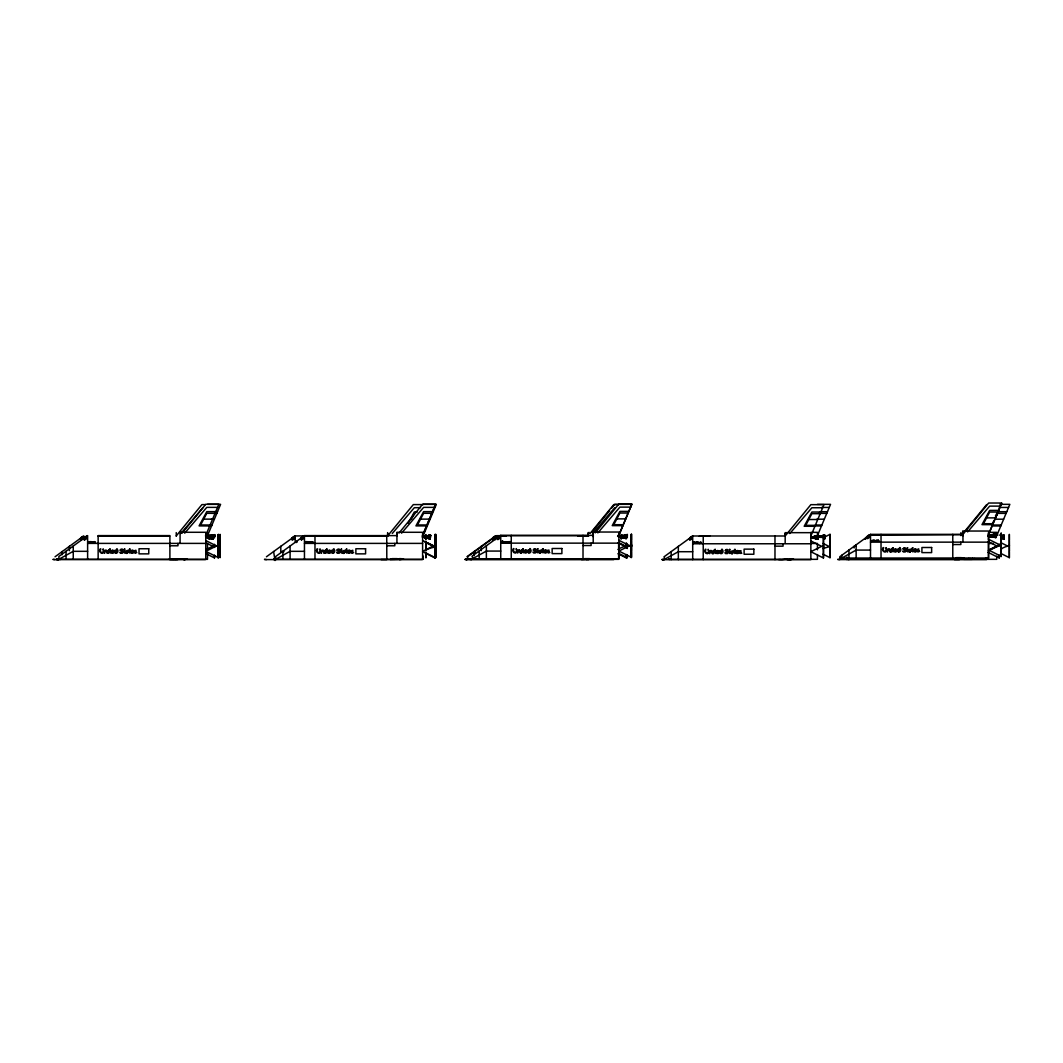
<?xml version="1.0" encoding="UTF-8"?>
<svg xmlns="http://www.w3.org/2000/svg" width="1063" height="1063" viewBox="0 0 1063 1063"><rect width="100%" height="100%" fill="white"/><g stroke="black" fill="none" stroke-linecap="round" stroke-linejoin="round"><path stroke-width="1.5" d="M209.265 537.214L209.252 539.14L209.252 537.4M213.105 538.728L213.105 535.154L205.77 536.988L213.105 538.821L205.77 536.988C216.4 529.427 215.962 544.376 205.77 536.988L213.105 535.247L205.77 536.988L213.105 538.622M425.891 550.328L425.931 542.196M425.891 539.552L425.891 538.011M425.931 552.973L425.918 557.929L425.891 551.963M429.665 537.4L429.678 535.473L426.741 536.23M429.957 536.43L429.944 538.821L429.944 535.154L422.609 536.988L429.944 538.821L422.609 536.988L429.957 535.194L429.957 535.991M430.568 537.44L430.568 535.221L426.157 536.323L430.568 535.221M621.137 537.692L621.124 535.473L621.137 536.31M625.961 537.44L625.961 535.221L621.563 536.323L625.961 535.221M626.24 537.121L626.24 534.902L618.892 536.735L626.24 538.569L626.24 537.572M818.191 536.988L818.204 535.539L810.856 537.373L818.204 539.207L810.856 537.373L818.204 535.539M820.37 537.386L817.434 537.054L824.782 535.221L824.768 536.669L810.856 537.373L818.204 539.167L818.204 538.21M995.725 536.443L995.725 534.224L988.377 536.058L991.314 536.788L988.377 536.058L995.725 534.224M995.991 533.905L995.991 535.353L988.656 535.739C998.516 539.552 998.782 535.792 988.656 535.739C998.489 532.085 998.689 535.3 988.656 535.739L995.991 537.572M1001.266 538.994L1001.253 533.028L1001.266 544.601M1004.083 535.221L1001.147 536.004C1005.053 533.148 1005.067 538.184 1001.147 536.828M209.252 536.47L209.252 535.473L209.265 536.31M212.826 536.47L212.839 535.473L209.903 536.204L212.839 535.513L212.839 536.31M214.487 538.011L214.513 534.596L214.527 536.204M214.819 536.217L214.832 535.221L210.434 536.323L214.832 535.221M621.137 538.144L621.124 539.14L621.137 536.749M622.054 536.217L622.054 535.221L617.656 536.323L622.054 535.221M626.399 554.514L626.386 557.929L617.988 553.743M626.399 543.751L626.373 547.432M626.359 538.011L626.386 534.596L626.399 537.453M627.29 548.521L627.329 544.841M627.29 537.758L627.303 534.344L627.316 535.951M824.782 537.891L824.782 538.888L824.782 536.496M1004.083 537.891L1004.083 538.888L1001.147 538.157L1004.083 538.795L1004.097 536.496M214.527 555.869L214.513 557.929L206.116 553.743M214.5 547.432L214.527 545.093M425.891 536.656L425.918 534.596L425.931 536.204M627.329 555.617L627.303 557.676L618.918 553.491M999.247 555.869L999.233 557.929L988.032 552.348M1001.24 544.788L1001.253 556.374L988.656 550.076L1001.253 543.791L1001.253 544.469M80.615 539.154C79.964 537.838 83.578 535.048 83.14 537.373L80.722 539.1L80.828 540.23L83.273 538.635L83.166 537.506L80.722 539.1L80.602 538.184M83.047 537.466L83.047 536.735L80.615 538.423L83.073 536.642M84.429 537.838L84.575 538.782L87.02 537.2L87.126 538.316L84.668 539.911L84.575 538.782L86.98 537.054C87.06 534.53 83.206 538.409 84.535 540.004M218.074 546.355C218.088 543.432 218.114 548.707 218.074 546.488M220.068 546.103L220.081 545.106L220.094 545.784M220.094 545.917L220.081 546.914L220.081 546.236M294.451 537.466L294.451 536.735C288.365 541.957 295.222 533.905 294.531 537.373L292.112 539.1L292.219 540.23L294.664 538.635L294.571 537.506L292.112 539.1L292.006 538.184M301.281 537.838L301.414 538.782L303.859 537.2L303.965 538.316L301.52 539.911L301.414 538.782L303.832 537.054C303.885 534.49 300.058 538.396 301.374 540.004M492.488 539.154C491.824 537.851 495.464 535.074 495.013 537.373L492.594 539.1L492.701 540.23L495.145 538.635L494.92 536.735L492.488 538.423L494.866 536.35M495.85 537.214L495.85 536.483M497.59 538.582L497.577 537.626L500.048 536.004M500.022 536.895L500.035 536.164L497.63 537.812L497.803 539.659L500.248 538.064L500.142 536.948L497.697 538.529L500.048 536.071M691.973 537.639L689.555 539.22L692.079 537.426C692.571 535.194 688.771 537.891 689.661 539.167L692.106 537.572L692.212 538.702L689.767 540.296L689.542 538.25M865.322 539.154C866.332 534.941 875.022 532.032 865.335 538.423L869.521 535.486L869.507 536.217M867.342 537.586L867.342 536.616L867.554 538.662L869.999 537.067L869.786 535.167L865.441 539.1M867.767 537.466L867.767 536.735M1000.961 545.106L1000.974 544.11L1001.001 550.076M1000.987 544.92L1000.974 545.917L1000.947 539.951M206.116 549.544L214.513 545.359L214.513 546.874L214.487 544.296M205.77 540.562L218.367 546.847L218.34 540.881M218.38 540.243L218.367 534.277L218.367 557.623L205.77 551.325L218.367 545.04L218.38 551.006M425.134 553.039L434.926 557.929L434.926 534.596L434.953 540.562M422.609 540.562L435.205 546.847L435.179 540.881M435.219 540.243L435.205 534.277L435.205 557.623L422.609 551.325L435.205 545.04L435.219 551.006M426.024 549.996C436.003 544.987 436.534 549.956 435.79 540.947M617.988 542.98L626.386 547.166L626.359 542.808M617.988 549.544C620.3 547.392 628.685 544.934 627.303 546.236M631.515 539.991L631.488 534.025L631.488 557.371L618.892 551.072L631.488 544.788L631.488 546.595L631.475 545.917M823.453 557.995L823.453 534.649L823.453 557.995L810.856 551.71L823.453 545.425L823.453 547.232L823.44 546.555M824.436 537.134L830.03 534.344L830.03 557.676L823.041 554.195M823.028 548.601C832.568 545.106 829.578 548.986 830.004 540.947M999.22 534.888L999.233 535.274M989.44 550.249L999.22 545.651L999.207 544.296M1001.253 543.791L1001.253 545.598L1001.24 544.92M1000.947 549.305C1003.233 546.927 1010.661 545.093 1009.332 546.236M1000.947 553.491L1009.345 557.676L1009.332 534.344L1009.358 540.31M505.961 541.665L505.616 542.555M700.73 543.233L700.623 542.356M695.827 542.542L696.797 543.206M305.413 541.572C308.323 543.073 303.912 540.682 306.29 542.555M875.62 541.253L876.125 540.788M875.101 540.815L874.543 540.389L875.115 541.253M877.387 541.24L877.533 540.549M697.368 542.861L698.152 543.14L697.474 542.475M312.376 541.904L312.695 542.701M91.445 542.21L91.737 543.1L91.259 542.502M506.679 542.555L506.373 541.705L506.918 542.17M878.676 540.921L878.596 540.376M508.273 542.422L508.313 541.678M873.241 540.602L873.52 541.266L873.534 540.376M694.391 543.14L694.112 542.236M872.351 541.226L872.856 540.389M504.274 541.904L504.274 542.236M308.137 542.741L308.111 541.864M508.273 542.356L509.018 541.851M693.514 543.06L693.833 542.05M700.118 542.369L699.454 543.552M308.988 541.864L308.111 541.931L308.841 542.582M878.835 541.027L878.171 541.213L878.503 540.376M508.18 542.196L508.712 541.665L508.832 542.502M873.813 541.226L873.6 540.376L873.959 541.014M94.74 542.17L94.753 542.941M307.127 541.878L307.021 542.568M309.134 541.824L309.12 542.768M508.778 541.838L508.606 542.555M92.614 542.529L93.292 542.064L93.172 543.113M503.477 542.064L504.075 542.542L503.49 541.944M506.44 542.303C506.613 541.346 507.529 542.622 506.506 542.13M696.265 543.1L696.106 543.259M310.834 541.957L310.914 542.741L311.459 542.01M697.806 543.299L697.474 542.542M700.716 542.343L700.809 543.166L700.397 542.542M875.62 540.748L875.62 541.187M95.192 543.14L95.484 542.01M509.828 542.17L509.23 541.599L509.469 542.555M312.203 541.838L312.363 542.954L312.695 542.329M309.439 542.715L309.399 541.851M508.991 542.343L508.792 541.692M310.423 541.904L310.21 542.356M507.662 542.369C508.579 541.931 506.759 541.479 507.583 542.542M872.245 540.881L872.922 540.801M88.667 543.02L89.079 541.984M88.667 543.113L89.505 542.582C90.687 544.469 88.481 539.034 88.442 543.113M312.695 542.768L313.054 541.838M205.491 535.925L218.872 504.274L205.77 504.274L182.132 533.095M207.498 535.672L220.599 504.34L207.498 504.34M422.343 535.925L435.445 504.593M422.609 535.606L435.71 504.274L422.609 504.274L398.97 533.095M423.22 535.672L436.322 504.34L423.22 504.34M618.626 535.672L631.728 504.34L614.72 504.34L611.637 508.101M618.892 535.353L631.993 504.021L618.892 504.021L595.253 532.842M810.856 535.991L823.971 504.659L810.856 504.659L785.172 535.991L692.704 535.991L663.99 556.839C666.647 560.533 659.273 559.59 663.99 559.656L678.34 551.71L692.704 551.71M817.434 535.672L830.548 504.34L817.434 504.34M988.377 534.676L1001.492 503.344M988.656 534.357L1001.758 503.025L988.656 503.025L962.958 534.357L870.504 534.357L839.757 556.773M996.749 535.672L1009.85 504.34L1000.017 504.34M311.512 542.502L310.834 542.183M872.192 540.217L872.138 540.987M296.989 542.236L297.122 541.545M698.989 543.273L698.829 542.343M411.261 519.448L414.331 513.615M992.39 523.581L993.918 520.657M698.006 543.007L698.112 542.542M408.165 523.368L414.331 511.954L417.334 511.954M995.446 515.98L996.988 513.137M308.921 541.984L308.948 542.701M309.532 542.662L309.532 541.944M878.118 540.934L878.304 540.403M306.078 542.728L305.573 541.652M176.232 535.925L201.917 504.593L205.199 504.593M266.441 556.773L295.169 535.925L387.623 535.925L413.321 504.593L423.154 504.593M590.151 533.413L613.789 504.593L618.706 504.593M592.104 531.912L609.577 510.612M962.998 533.413L986.637 504.593M180.869 533.467L202.927 507.689M184.723 533.148L206.78 507.37L217.583 507.37M392.274 533.467L414.331 507.689L420.496 507.689M401.562 533.148L423.619 507.37L434.422 507.37M592.742 533.467L614.799 507.689M597.844 532.895L619.902 507.117L630.704 507.117M789.822 533.533L811.88 507.755L822.669 507.755M967.609 531.899L989.666 506.121L1000.469 506.121M309.001 542.103L309.001 542.489M875.978 541.187L876.284 540.389L876.483 541.187M93.172 542.462C92.215 541.014 92.667 544.535 92.428 542.037M509.509 542.356L509.988 541.599L509.39 542.077M700.995 543.153L701.035 542.475M877.427 540.748L876.842 540.15L876.988 541.253M307.539 542.622L307.579 542.143M86.9 536.416L84.469 538.104L86.847 536.044M292.019 538.423L294.424 536.377L292.059 538.383M301.307 538.104L303.739 536.416M689.555 539.22L691.986 537.533L692 536.802L689.555 538.476L691.933 536.416M55.037 556.773L83.764 535.925L83.764 539.659M396.924 535.606L304.456 535.606L275.729 556.454L275.729 559.271L290.093 551.325L304.456 551.325M466.909 556.773L495.637 535.925L506.161 536.164M589.022 535.672L496.554 535.672L467.84 556.52L467.84 557.371M593.207 535.353L500.739 535.353L472.012 556.201C474.683 559.895 467.308 558.952 472.012 559.018L486.376 551.072L500.739 551.072M84.509 538.064L86.927 536.323M495.039 537.506L492.594 539.1L494.946 536.642M689.595 538.449L692.013 536.709M504.925 542.356L504.885 541.891M869.906 535.938L867.461 537.533L869.813 535.074M90.116 541.785L90.169 542.98M93.703 541.785L94.115 543.02M60.618 558.633C60.83 560.148 54.24 558.965 58.89 559.271L73.254 551.325L87.618 551.325M962.958 541.505L962.958 531.035L988.656 531.035L988.656 558.022L839.89 558.048L841.763 558.088L856.14 550.076L870.504 550.076M127.294 553.265C132.941 548.282 121.541 550.913 127.294 553.265A1.661 1.661 0 0 1 126.258 553.331M344.133 553.265C349.78 548.282 338.379 550.913 344.133 553.265A1.661 1.661 0 0 1 343.097 553.331M540.416 553.012C546.063 548.03 534.662 550.661 540.416 553.012A1.661 1.661 0 0 1 539.379 553.079M732.38 553.65C738.028 548.667 726.627 551.298 732.38 553.65A1.661 1.661 0 0 1 731.344 553.717M910.18 552.016C915.828 547.033 904.427 549.664 910.18 552.016A1.661 1.661 0 0 1 909.144 552.082M988.377 550.395L998.17 545.505M505.722 542.369L505.47 541.851M697.886 543.1L697.793 542.343M308.469 542.755L308.522 541.851M91.777 542.183L91.365 543.113M210.434 536.337L214.832 535.26L214.832 536.496M426.157 536.337L430.568 535.26L430.568 536.058M617.656 536.337L622.054 535.26L622.054 536.496M621.563 536.337L625.961 535.26L625.961 536.058M824.768 537.612L817.434 537.054L824.782 535.221M1001.147 535.978L1004.083 535.26L1004.083 536.058M212.826 535.765L209.903 536.377L212.839 535.566M429.944 535.247L422.609 536.988L429.944 538.782M429.944 538.622L422.609 536.988L430.568 535.42L426.741 536.377L429.678 535.513L429.678 536.31M824.768 537.147L817.434 537.054C827.227 533.998 827.333 536.27 817.434 537.054L821.845 537.28M991.314 536.775L988.377 536.058L995.725 534.317L995.725 535.061M209.903 536.323L212.839 535.672M210.434 536.403L214.832 535.42L211.896 536.124M426.741 536.323L429.678 535.672M617.656 536.403L622.054 535.42L619.118 536.124M621.563 536.403L625.961 535.42L623.024 536.124M821.845 536.722L817.434 537.054L824.782 535.42L817.434 537.054L821.845 537.001M991.314 536.456L988.377 536.058L995.725 534.423L988.377 536.058L991.314 536.709L988.377 536.058L995.725 534.689M213.105 535.446L205.77 536.988L213.118 538.529M429.944 535.446L422.609 536.988L429.957 538.529M213.118 535.632L205.77 536.988L213.105 538.356M214.832 535.699L211.896 536.244L214.832 535.818M429.957 535.632L422.609 536.988L429.944 538.356M430.568 535.699L427.632 536.244L430.555 535.818M622.054 535.699L619.118 536.244L622.054 535.818M625.961 535.699L623.024 536.244L625.961 535.818M818.204 536.802L818.191 539.007L810.856 537.373L818.204 535.632L810.856 537.373L818.204 539.167M824.768 536.217L817.434 537.054L824.782 535.699M996.004 534.383L988.656 535.739L995.991 537.479L996.004 535.181M1004.083 535.699L1001.147 536.244L1004.083 535.818M213.105 535.765L205.77 536.988L213.118 538.223M429.944 535.765L422.609 536.988L429.957 538.223M626.227 535.513L618.892 536.735L626.24 538.569M818.191 536.137L810.856 537.373L818.191 538.728M817.434 537.054L824.768 535.818M995.991 534.503L988.656 535.739L995.991 537.373L988.656 535.739L995.991 533.945L988.656 535.739L995.991 537.094M991.314 536.284L988.377 536.058L995.712 534.822M208.707 536.589L205.77 536.988L213.105 537.984M425.545 536.589L422.609 536.988L429.944 537.984M626.227 538.104L618.892 536.735L626.227 534.995L618.892 536.735L626.24 538.277L618.892 536.735L626.24 535.38L618.892 536.735L626.24 538.476L626.24 536.177M815.268 536.775L810.856 537.373L818.204 538.596M988.377 536.058L991.327 535.832M312.097 542.037L311.858 542.688M53.15 559.271L55.037 559.59M264.554 559.271L266.441 559.59M273.842 558.952L276.34 559.337L276.34 558.633M465.953 559.018C470.816 559.098 462.378 560.427 467.84 558.633M465.023 559.271L466.909 559.59M466.006 559.364L618.626 559.337L618.626 552.986M668.733 559.098C671.696 559.324 666.873 559.935 670.554 558.633M839.89 558.048L841.776 558.022L841.776 555.205M837.87 559.271L839.757 559.59M847.982 559.018C852.699 559.284 844.567 560.307 849.869 558.633M213.105 536.151L205.77 536.988L213.118 537.825M429.944 536.151L422.609 536.988L429.957 537.825M626.227 535.898L618.892 536.735L626.24 537.971M818.191 536.536L810.856 537.373L818.191 538.37M995.991 534.902L988.656 535.739L996.004 536.974M1001.147 536.549L1004.083 536.217M94.115 543.113L93.703 541.692M208.707 536.762L205.77 536.988L213.105 537.559M425.545 536.762L422.609 536.988L429.944 537.559M621.828 536.509L618.892 536.735L626.227 537.732M815.268 537.028L810.856 537.373L815.268 537.878M991.593 535.513L988.656 535.739L995.991 536.735M213.105 536.602L205.77 536.988L208.707 537.147M429.944 536.602L422.609 536.988L425.545 537.147M626.227 536.35L618.892 536.735L626.24 535.101L618.892 536.735L621.828 537.067M273.802 559.603C274.879 556.387 276.061 567.775 273.616 551.511M208.707 536.948L205.77 536.988L213.105 537.081M425.545 536.948L422.609 536.988L429.944 537.081M621.828 536.695L618.892 536.735L626.227 537.307M815.268 537.32L810.856 537.373L818.204 535.739L810.856 537.373L818.191 537.931M991.593 535.699L988.656 535.739L995.991 534.104L988.656 535.739L995.991 536.297M275.822 559.337L274.453 559.018M821.54 507.436L829.246 507.436M999.3 507.436L1008.561 507.436M998.675 510.386L989.666 510.386L981.973 524.644L992.722 524.644M628.924 511.383L619.902 511.383L612.208 525.64L622.958 525.64M215.789 511.635L206.78 511.635L199.087 525.893L211.55 525.959M432.641 511.635L423.619 511.635L415.925 525.893L426.675 525.893M214.513 511.702L217.516 511.702M819.945 511.702L827.466 511.702M997.758 511.702L1006.767 511.702M820.888 512.021L811.88 512.021L804.173 526.278L814.922 526.278M997.984 512.047L989.666 512.047L983.527 523.714L993.108 523.714M628.22 513.044L619.902 513.044L613.776 524.71L623.343 524.71M216.825 513.363L206.78 513.296L200.641 524.963L211.936 525.029M431.937 513.296L423.619 513.296L417.493 524.963L427.06 524.963M818.444 513.363L826.775 513.363M1006.076 513.363L997.758 513.363L994.689 519.196L1003.631 519.196M820.198 513.681L811.88 513.681L805.741 525.348L815.308 525.348M986.597 517.88L995.553 517.88M616.846 518.877L625.788 518.877M203.711 519.129L212.666 519.129M420.549 519.129L429.505 519.129M211.404 519.196L214.381 519.196M816.876 519.196L824.33 519.196M808.81 519.515L817.753 519.515M815.507 525.029L821.885 525.029M991.62 525.029L1001.2 525.029M813.82 525.959L821.5 525.959M991.593 525.959L1000.801 525.959M811.016 532.35L817.434 532.35L817.434 536.695M988.723 532.35L996.749 532.35L996.749 535.765M961.231 534.676L870.225 535.287M502.148 541.28L503.078 541.28L502.148 541.346L502.148 542.542L503.105 542.329M504.872 541.652L504.925 542.462M874.318 541.187L874.171 540.097L874.318 541.253M877.918 541.187L877.772 540.097L877.918 541.253M306.822 541.505L306.822 542.755M503.317 541.678L503.477 542.542M94.474 541.851L93.557 542.183L94.474 542.037M309.904 541.838L310.077 542.755L309.904 541.904M502.321 541.785L503.025 541.851L502.321 541.984M506.134 542.143L505.457 542.422M694.697 542.05L694.857 543.206M696.637 542.117L696.797 543.273M870.504 542.143L988.656 542.143M88.907 542.422L88.84 542.662M502.321 542.329L503.105 542.396M701.314 542.369L701.474 543.206M697.527 542.821L698.205 542.688M700.451 542.821L701.128 542.821M697.527 542.887L698.046 542.941M94.275 543.113L94.275 541.559M500.739 543.14L618.892 543.14M695.441 543.206L695.215 542.356M697.036 543.206L697.182 542.05L697.036 543.273M698.404 543.206L698.537 542.369L698.404 543.273M698.989 543.206L698.976 542.369M87.618 543.392L205.77 543.392M304.456 543.392L422.609 543.392M810.91 543.459L817.434 543.459L817.434 549.81M988.59 543.459L993.48 543.459M692.704 543.764L810.856 543.764M952.78 544.535L960.846 544.535L960.846 542.143M583.016 545.532L591.094 545.532L591.094 543.14M169.894 545.784L177.959 545.784L177.959 543.392M386.733 545.784L394.798 545.784L394.798 543.392M774.98 546.169L783.059 546.169L783.059 543.764M280.805 551.644L283.994 551.644M956.222 557.65L961.337 557.65M985.388 558.341L988.377 558.341L988.377 542.449M392.154 558.646L397.27 558.646M399.303 558.646L401.243 558.646M584.584 558.646L589.699 558.646M591.825 558.806L590.257 559.018M177.999 558.886L174.784 559.59M184.019 559.59L184.151 558.859L187.54 559.337M393.735 558.886L391.025 559.258M403.555 558.965L400.1 559.59M470.125 559.018L618.892 559.018L618.892 532.032L593.207 532.032L593.207 542.502M789.822 558.886L793.662 559.258L789.822 559.258M185.467 559.111L169.655 559.59M402.213 559.218L390.148 559.51M57.003 559.271L207.498 559.337L207.498 552.986M273.842 559.271L423.22 559.337L423.22 556.162M668.667 559.337L817.434 559.337L817.434 554.567M847.982 559.337L996.749 559.337L996.749 556.162M53.15 559.59L205.491 559.59M264.554 559.59L422.343 559.59M465.023 559.59L613.789 559.59M662.09 559.656L810.856 559.656L810.856 532.669L785.172 532.669L785.172 543.14M837.87 559.59L986.637 559.59M790.872 559.975L787.59 559.616M275.211 559.337L276.327 559.404L275.211 559.311M995.991 535.832L988.656 535.739L991.593 535.898M1001.147 537.107L1004.083 537.147M818.191 537.466L810.856 537.373L815.268 537.599M626.227 536.828L618.892 536.735L621.828 536.895M425.266 537.346L428.203 537.386M296.617 541.346L296.178 542.595L296.351 541.492M428.216 537.612L425.28 537.466L428.203 537.758M841.763 558.088L839.943 557.783M663.963 559.723L662.09 559.337M471.999 559.085L470.125 558.7M1001.147 537.386L1004.083 537.612M428.216 537.971L425.28 537.639L428.203 538.104M1001.147 537.652L1004.083 538.051M428.216 538.29L425.28 538.011M1001.147 537.865L1004.083 538.409M1001.147 538.13L1004.083 538.848M58.784 559.098L60.591 559.404L57.003 558.952M696.238 542.369L696.464 543.273L696.385 542.542M91.91 541.957L92.189 543.113M469.912 559.098L471.72 559.404L471.746 558.633M1000.947 542.728L1007.937 546.209M988.656 539.313L999.845 544.894M988.032 541.572L997.825 546.462M823.041 543.419L828.635 546.209M810.856 540.947L820.663 545.837M618.892 540.31L630.093 545.904M618.918 542.728L624.513 545.518M427.419 542.728L433.013 545.518M425.134 542.276L433.531 546.462M206.116 542.98L213.118 546.462M695.361 542.422L695.441 543.273M273.563 559.271L275.463 559.59L275.463 558.886M56.724 559.271L58.624 559.59L58.624 558.886M89.279 541.638L89.93 543.113M869.534 535.327L869.6 536.111M867.74 536.616L867.846 537.373M500.009 536.044L497.564 537.586M1009.332 545.106L1009.345 545.784M1009.345 557.676L1009.319 551.71M1001.253 556.374L1001.226 550.395M999.233 545.359L999.233 546.037M999.233 557.929L999.207 555.072M830.03 534.344L830.057 540.31M830.03 545.106L830.057 551.072M830.03 557.676L830.004 551.71M823.453 545.425L823.466 546.103M631.488 544.788L631.502 545.478M631.488 557.371L631.462 551.391M627.303 545.106L627.316 545.784M627.303 557.676L627.29 554.82M626.386 557.929L626.359 555.072M435.817 545.106L435.843 551.072M435.205 545.04L435.219 545.731M435.205 557.623L435.179 551.644M434.926 557.929L434.913 551.963M218.367 545.04L218.367 545.731M218.367 557.623L218.34 551.644M214.513 545.359L214.527 546.037M214.513 557.929L214.487 555.072M631.223 545.784L631.209 534.344L631.223 557.676L631.209 545.106L631.223 546.914L631.209 546.236M626.399 546.037L626.386 545.359L626.399 548.229M425.918 546.037L425.918 545.359L425.931 549.717M425.904 546.488L425.918 547.166L425.891 541.2M627.316 546.727L627.29 544.043M1009.358 551.072L1009.319 540.947M1001.226 539.632L1001.266 549.757M1001.001 539.313L1000.974 533.334L1000.974 556.68L1000.947 550.714M631.462 540.629L631.515 550.754M435.843 540.31L435.817 534.344L435.817 557.676L435.79 551.71M434.913 541.2L434.953 551.325M425.931 537.453L425.931 538.941M220.107 540.31L220.081 534.344L220.081 557.676L220.068 551.71M220.068 540.947L220.107 551.072M218.114 540.562L218.101 534.716L218.088 557.929L218.074 551.963M218.074 541.2L218.114 551.325M988.377 533.028L988.377 539.951M974.705 558.474L974.705 559.337M972.831 558.474L972.831 559.337M972.645 558.474L972.711 559.337M972.153 558.474L972.153 559.337L963.716 559.337M970.267 558.474L970.32 559.337M969.177 558.474L969.177 559.337M968.526 558.474L968.526 559.337M964.114 558.022L962.214 558.022M963.051 531.819L963.051 535.739M962.693 531.354L962.693 533.56M960.939 532.603L960.939 535.646M959.504 559.59L954.375 559.59M952.78 534.357L952.78 558.022M881.028 534.357L881.028 558.022M875.899 540.509L875.978 541.253M870.504 534.357L870.504 558.022M856.14 544.668L856.14 558.022M855.861 544.987L855.861 545.784M854.12 546.236L854.12 547.99M848.965 549.943L848.965 558.022M846.932 557.052L846.932 559.59M787.045 558.886L787.085 559.576M785.251 533.453L785.251 536.284M785.238 559.258L787.949 558.886L781.943 559.616M781.332 559.576L778.661 559.576M774.98 535.991L774.98 559.656M709.805 535.911L699.281 536.284M703.228 535.991L703.228 559.656M692.704 535.991L692.704 559.656M678.34 546.302L678.34 559.656M671.165 551.577L671.165 559.656M618.626 534.025L618.626 536.695M618.626 543.459L618.626 549.81M594.855 558.886L581.527 559.59M593.287 532.815L593.287 536.815M589.022 532.35L589.022 533.294M588.184 533.387L588.184 536.217M588.198 558.886L588.317 559.59M588.105 532.603L588.105 536.018L577.913 536.164M587.985 558.886L587.998 559.59M587.201 558.886L587.121 559.59M586.71 558.886L586.656 559.59M583.016 535.353L583.016 559.018M511.263 535.353L511.263 559.018M502.321 541.412L502.321 542.396M500.739 535.353L500.739 559.018M495.637 535.925L495.637 539.659M486.376 545.664L486.376 559.018M481.273 546.236L481.273 550.661M479.2 550.94L479.2 559.018M475.015 551.259L475.015 552.508M474.098 551.511L474.098 555.776M423.22 532.815L423.22 536.695M422.609 559.271L422.609 532.284L396.924 532.284L396.924 542.755M399.515 559.59L399.449 558.886L394.307 559.297M397.004 533.068L397.004 535.898M387.716 533.387L387.716 536.217M387.623 532.603L387.623 536.018M386.733 535.606L386.799 559.59M386.188 559.59L381.059 559.59M314.98 535.606L314.98 559.271M311.844 541.838L311.858 542.755M304.456 535.606L304.456 559.271M295.169 535.925L295.169 541.572M290.093 545.917L290.093 559.271M282.917 551.192L282.917 559.271M280.805 546.236L280.805 552.202M207.498 532.35L207.498 536.695M207.498 543.459L207.498 549.81M205.77 559.271L205.77 532.284L180.085 532.284L180.085 542.755M185.414 558.859L185.414 559.59M185.095 558.859L184.962 559.111M184.63 558.859L184.683 559.59M184.484 558.859L184.617 559.59M184.231 558.859L184.178 559.59M183.713 559.59L183.713 558.886L178.571 559.297M177.149 558.886L177.282 559.59M177.069 558.886L176.896 559.59L176.857 558.886M176.232 532.603L176.312 536.217M176.073 558.886L176.006 559.59M174.053 559.51L168.924 559.271M169.894 559.271L169.894 535.606L98.141 535.606L98.141 559.271M169.615 536.164L97.862 536.164M90.116 541.692L90.169 543.06M87.618 559.271L87.618 535.606L58.89 556.454L58.89 559.271M73.254 545.917L73.254 559.271M69.401 546.236L69.401 550.661M66.079 551.192L66.079 559.271M62.225 551.511L62.225 554.673M113.9 551.697C107.775 552.441 117.275 553.132 111.562 553.132C109.09 551.086 113.834 548.309 113.9 551.697M133.712 551.697C127.573 552.441 137.074 553.132 131.36 553.132C128.889 551.086 133.632 548.309 133.712 551.697M330.752 551.697C324.614 552.441 334.114 553.132 328.401 553.132C325.929 551.086 330.673 548.309 330.752 551.697M350.551 551.697C344.412 552.441 353.913 553.132 348.199 553.132C345.727 551.086 350.471 548.309 350.551 551.697M527.035 551.445C520.897 552.189 530.397 552.88 524.684 552.88C522.212 550.833 526.956 548.056 527.035 551.445M546.834 551.445C540.695 552.189 550.196 552.88 544.482 552.88C542.01 550.833 546.754 548.056 546.834 551.445M719 552.082C712.861 552.826 722.362 553.517 716.648 553.504C714.177 551.471 718.92 548.681 719 552.082M738.798 552.082C732.659 552.826 742.16 553.517 736.446 553.504C733.975 551.471 738.719 548.681 738.798 552.082M896.787 550.448C890.661 551.192 900.162 551.883 894.435 551.883C891.963 549.837 896.72 547.06 896.787 550.448M916.598 550.448C910.46 551.192 919.96 551.883 914.246 551.883C911.775 549.837 916.519 547.06 916.598 550.448M103.696 551.445C103.536 555.524 97.756 552.149 100.201 548.88L100.786 548.88C98.553 553.73 105.396 553.996 103.098 548.88L103.696 551.445M320.534 551.445C320.375 555.524 314.595 552.149 317.04 548.88L317.638 548.88C315.392 553.73 322.235 553.996 319.936 548.88L320.534 551.445M516.817 551.192C516.671 555.271 510.878 551.896 513.323 548.628L513.921 548.628C511.675 553.478 518.518 553.743 516.233 548.628L516.817 551.192M708.782 551.83C708.636 555.896 702.842 552.534 705.3 549.265L705.885 549.265C703.64 554.115 710.483 554.381 708.197 549.265L708.782 551.83M886.569 550.196C886.422 554.261 880.642 550.9 883.087 547.631L883.672 547.631C881.44 552.481 888.283 552.747 885.984 547.631L886.569 550.196M127.826 551.896L126.205 552.68L127.826 551.896M344.664 551.896L343.057 552.68L344.664 551.896M540.947 551.644L539.34 552.428L540.947 551.644M732.912 552.282L731.304 553.066L732.912 552.282M910.712 550.647L909.091 551.431L910.712 550.647M114.419 551.219C114.578 555.378 119.973 552.694 117.156 548.88L116.611 548.88C117.794 551.564 114.618 548.88 114.419 551.219M331.257 551.219C331.43 555.378 336.812 552.694 333.995 548.88L333.45 548.88C334.632 551.564 331.47 548.88 331.257 551.219M527.54 550.966C527.713 555.125 533.108 552.441 530.278 548.628L529.733 548.628C530.915 551.312 527.753 548.628 527.54 550.966M719.505 551.604C719.678 555.763 725.072 553.079 722.242 549.265L721.711 549.265C722.88 551.949 719.717 549.265 719.505 551.604M897.305 549.97C897.464 554.129 902.859 551.445 900.042 547.631L899.497 547.631C900.68 550.315 897.504 547.631 897.305 549.97M114.977 551.259C115.641 556.122 117.767 548.415 114.977 551.259M331.815 551.259C332.48 556.122 334.606 548.415 331.815 551.259M528.098 551.006C528.763 555.869 530.889 548.163 528.098 551.006M720.063 551.644C720.727 556.507 722.853 548.8 720.063 551.644M897.863 550.009C898.527 554.873 900.653 547.166 897.863 550.009M134.27 550.754C138.509 553.012 131.56 553.451 136.782 552.654C132.862 550.461 138.788 549.837 134.27 550.754M351.109 550.754C355.348 553.012 348.398 553.451 353.62 552.654C349.7 550.461 355.627 549.837 351.109 550.754M547.392 550.501C551.817 552.906 544.562 552.84 549.784 552.64C546.409 550.156 551.604 549.624 547.392 550.501M739.356 551.126C743.781 553.531 736.526 553.478 741.748 553.278C738.373 550.793 743.569 550.262 739.356 551.126M917.156 549.505C921.395 551.763 914.446 552.202 919.668 551.405C915.748 549.212 921.674 548.588 917.156 549.505M105.184 551.099L104.586 553.318C102.141 549.212 108.918 548.827 107.204 553.318L106.499 550.714L105.184 551.099M322.036 551.099L321.438 553.318C318.98 549.212 325.77 548.827 324.042 553.318L323.338 550.714L322.036 551.099M518.319 550.847L517.721 553.066C515.263 548.96 522.053 548.574 520.325 553.066L519.621 550.461L518.319 550.847M710.283 551.484L709.685 553.69C707.24 549.598 714.017 549.212 712.29 553.69L711.585 551.099L710.283 551.484M888.07 549.85L887.472 552.069C885.027 547.963 891.804 547.578 890.09 552.069L889.386 549.465L888.07 549.85M120.544 549.823C122.59 550.368 124.903 553.876 120.677 553.212A1.422 1.422 0 0 1 119.853 552.308C121.488 553.172 124.437 552.042 119.999 550.328C121.395 547.312 125.009 550.501 120.544 549.823M337.383 549.823C339.442 550.368 341.741 553.876 337.516 553.212A1.422 1.422 0 0 1 336.705 552.308C337.861 553.185 341.728 552.029 336.958 550.581C337.489 547.153 342.286 550.514 337.383 549.823M533.666 549.571C535.725 550.116 538.037 553.624 533.799 552.959A1.422 1.422 0 0 1 532.988 552.056C534.623 552.919 537.559 551.79 533.121 550.076C534.53 547.06 538.13 550.249 533.666 549.571M725.63 550.209C727.69 550.754 730.002 554.261 725.763 553.597A1.422 1.422 0 0 1 724.953 552.694C726.587 553.557 729.537 552.428 725.086 550.714C726.494 547.697 730.095 550.873 725.63 550.209M903.43 548.574C905.477 549.119 907.789 552.627 903.563 551.963A1.422 1.422 0 0 1 902.739 551.059C904.374 551.923 907.324 550.793 902.886 549.079C904.281 546.063 907.895 549.252 903.43 548.574M111.615 551.033C113.714 553.092 113.409 549.159 111.615 551.033M131.413 551.033C133.513 553.079 133.207 549.186 131.413 551.033M328.454 551.033C330.566 553.092 330.248 549.159 328.454 551.033M348.252 551.033C350.365 553.092 350.046 549.159 348.252 551.033M524.737 550.78C526.849 552.84 526.53 548.907 524.737 550.78M544.535 550.78C546.648 552.84 546.329 548.907 544.535 550.78M716.701 551.418C718.814 553.478 718.495 549.531 716.701 551.418M736.513 551.418C738.612 553.478 738.267 549.558 736.513 551.418M894.501 549.784C896.601 551.843 896.295 547.91 894.501 549.784M914.3 549.784C916.412 551.843 916.093 547.91 914.3 549.784M510.426 541.665L510.386 542.542L510.373 541.599M110.047 548.986L109.502 549.305C108.24 551.511 111.389 556.042 110.047 550.528L110.047 548.986M124.69 548.986L124.145 549.305C122.949 551.604 125.939 555.949 124.69 550.528L124.69 548.986M129.859 548.986L129.314 549.305C128.118 551.604 131.094 555.949 129.859 550.528L129.859 548.986M326.886 548.986L326.354 549.305C325.158 551.604 328.135 555.949 326.886 550.528L326.886 548.986M341.529 548.986L340.984 549.305C339.708 551.511 342.871 556.042 341.529 550.528L341.529 548.986M346.697 548.986L346.153 549.305C344.877 551.511 348.039 556.042 346.697 550.528L346.697 548.986M523.182 548.734L522.637 549.053C521.441 551.352 524.418 555.697 523.182 550.275L523.182 548.734M537.812 548.734L537.267 549.053C536.084 551.352 539.061 555.697 537.812 550.275L537.812 548.734M542.98 548.734L542.436 549.053C541.24 551.352 544.216 555.697 542.98 550.275L542.98 548.734M715.147 549.372L714.602 549.691C713.406 551.989 716.382 556.321 715.147 550.913L715.147 549.372M729.789 549.372L729.245 549.691C728.049 551.989 731.025 556.321 729.789 550.913L729.789 549.372M734.945 549.372L734.4 549.691C733.204 551.989 736.181 556.321 734.945 550.913L734.945 549.372M892.933 547.737L892.389 548.056C891.206 550.355 894.182 554.7 892.933 549.279L892.933 547.737M907.576 547.737L907.031 548.056C905.835 550.355 908.825 554.7 907.576 549.279L907.576 547.737M912.732 547.737L912.2 548.056C911.004 550.355 913.981 554.7 912.732 549.279L912.732 547.737M1004.083 535.42L1001.147 536.071L1004.083 535.513M56.791 559.616L58.598 559.656L56.791 559.616M469.912 559.364L471.72 559.404L469.859 559.364M90.887 541.559L90.687 543.113L90.887 541.559M931.64 547.498L921.913 547.498L921.913 552.614L931.64 552.614L931.64 547.498M561.889 548.495L552.149 548.495L552.149 553.61L561.889 553.61L561.889 548.495M148.754 548.747L139.027 548.747L139.027 553.863L148.754 553.863L148.754 548.747M365.592 548.747L355.866 548.747L355.866 553.863L365.592 553.863L365.592 548.747M891.472 548.853L890.927 552.069L891.472 548.853M753.853 549.133L744.113 549.133L744.113 554.248L753.853 554.248L753.853 549.133M521.707 549.85L521.162 553.066L521.707 549.85M108.585 550.103L108.041 553.318L108.585 550.103M325.424 550.103L324.879 553.318L325.424 550.103M713.672 550.488L713.127 553.69L713.672 550.488M1004.083 538.596L1001.147 537.984L1004.083 538.689"/></g></svg>
